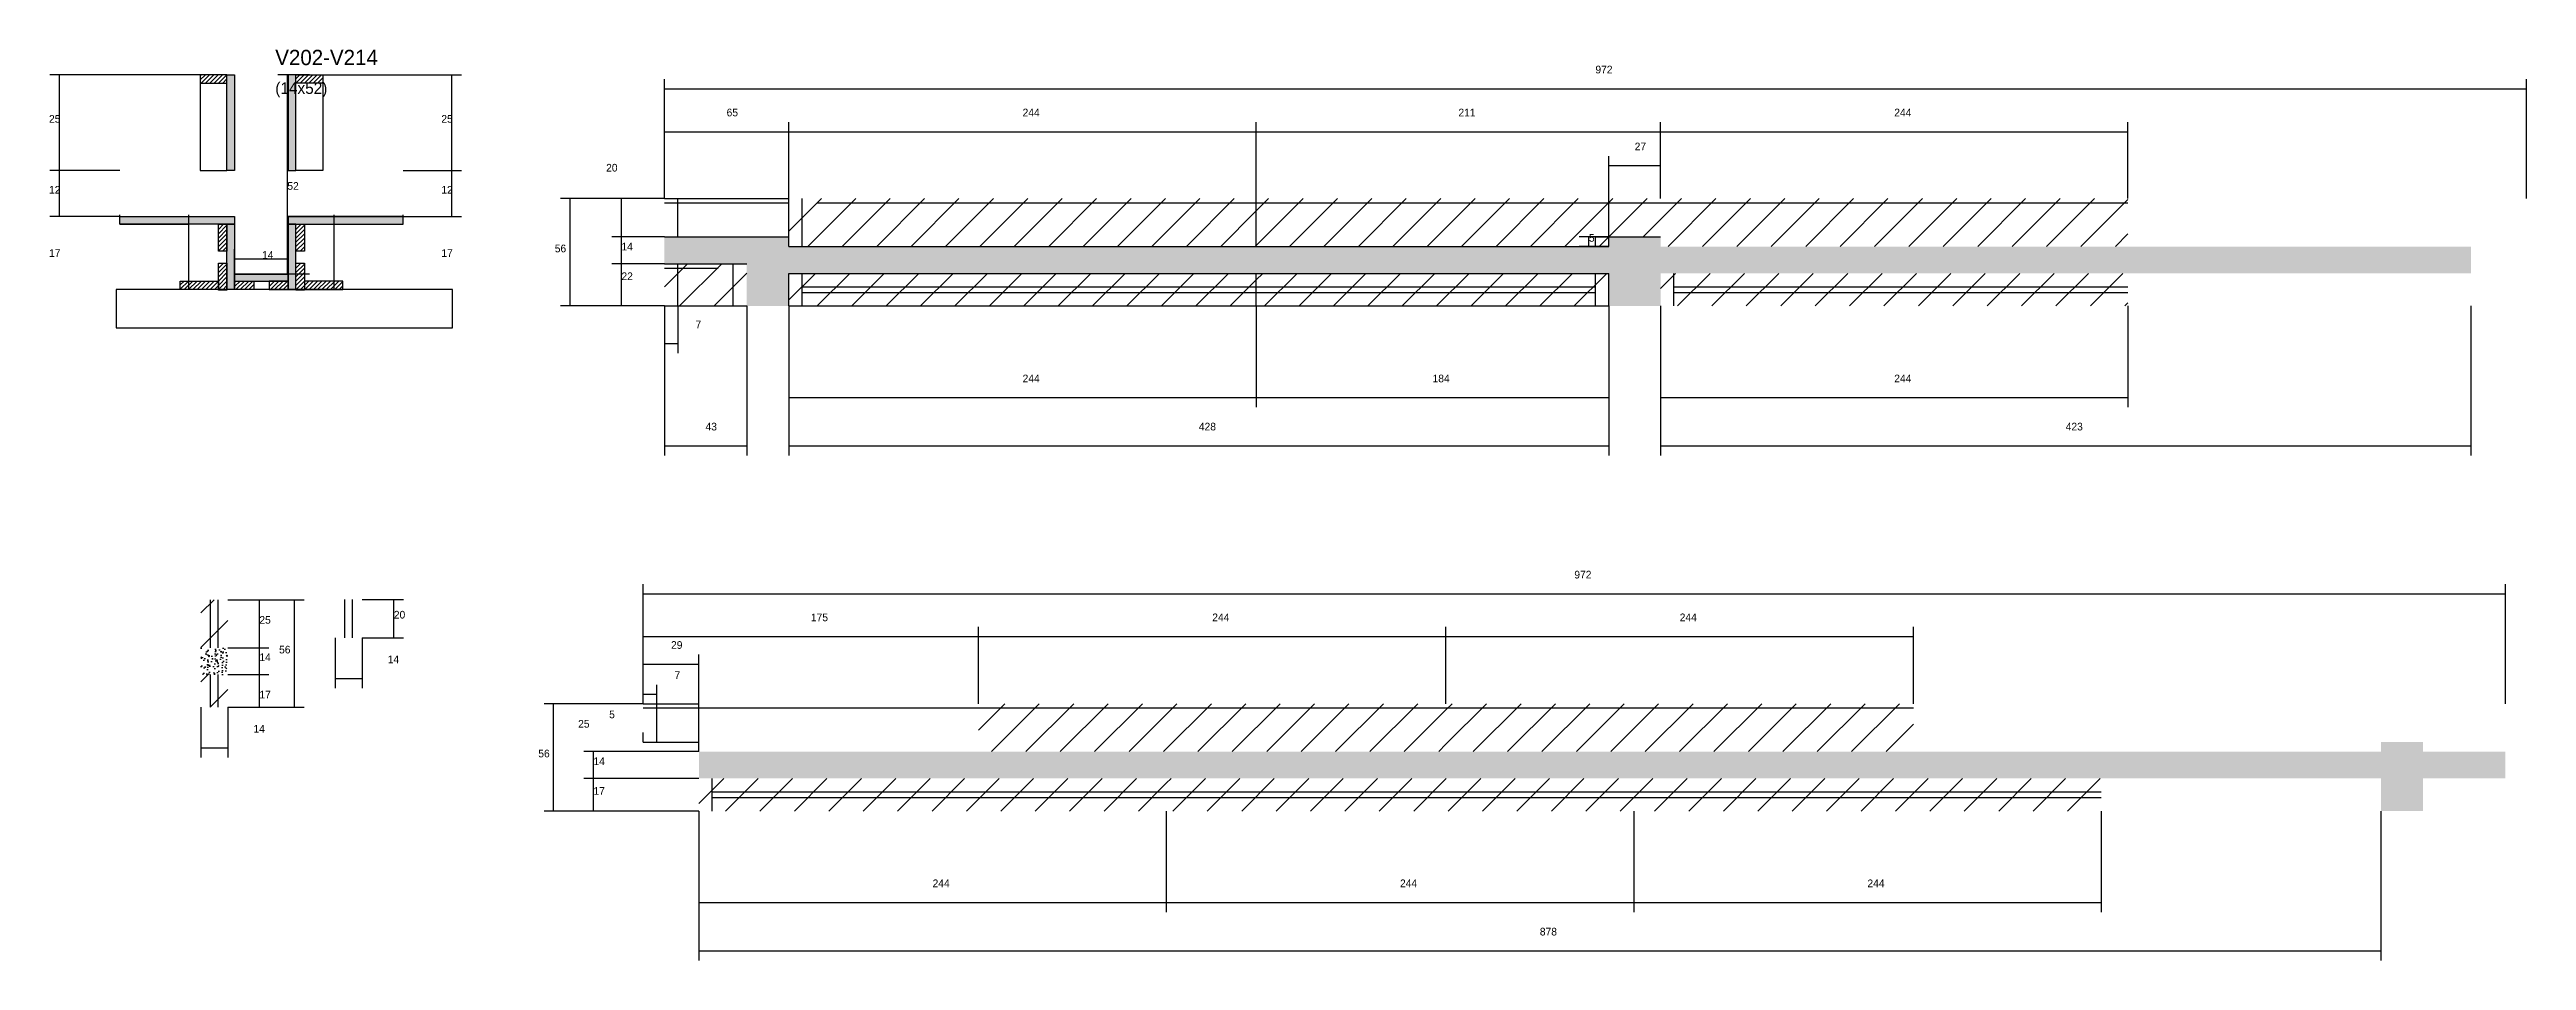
# Model space of a CAD drawing. Header units: metres. Extents: x 473 to 3052, y -2231 to -943.
# Drawn here: x 1737 to 3030, y -1418 to -943 of the extents above; entities that cross this region are included whole.
import ezdxf

# ---------------------------------------------------------------- set-up
doc = ezdxf.new("R2010")
doc.units = ezdxf.units.M
for name, color, linetype in [('COTA', 241, 'Continuous'), ('Hachura', 253, 'Continuous'), ('Madeira', 126, 'Continuous'), ('Painéis', 200, 'Continuous'), ('SARR_2.2x7', 40, 'Continuous'), ('SARR_EDITAR', 141, 'Continuous'), ('Texto Seção', 7, 'Continuous')]:
    doc.layers.add(name, color=color, linetype=linetype)

msp = doc.modelspace()

# ---------------------------------------------------------------- hatches: boundary and pattern name
at = {"layer": 'COTA'}
h = msp.add_hatch(dxfattribs=at)
h.set_pattern_fill('AR-CONC', scale=0.03)
h.paths.add_polyline_path([(2578, -1077.1), (2578, -1060.1), (2578, -1060.1), (3001, -1060.1), (3001, -1060.1), (3001, -1046.1), (3001, -1046.1), (2578, -1046.1), (2578, -1046.1), (2578, -1041.1), (2578, -1041.1), (2551, -1041.1), (2551, -1041.1), (2551, -1046.1), (2551, -1046.1), (2123, -1046.1), (2123, -1046.1), (2123, -1041.1), (2123, -1041.1), (2101, -1041.1), (2101, -1041.1), (2058, -1041.1), (2058, -1041.1), (2058, -1055.1), (2058, -1055.1), (2101, -1055.1), (2101, -1055.1), (2101, -1077.1), (2101, -1077.1), (2123, -1077.1), (2123, -1077.1), (2123, -1060.1), (2123, -1060.1), (2551, -1060.1), (2551, -1060.1), (2551, -1077.1), (2551, -1077.1), (2578, -1077.1)])
h = msp.add_hatch(dxfattribs=at)
h.set_pattern_fill('AR-CONC', scale=0.03)
h.paths.add_polyline_path([(1830.1, -1255.3), (1816.1, -1255.3), (1816.1, -1269.3), (1830.1, -1269.3)])
h = msp.add_hatch(dxfattribs=at)
h.set_pattern_fill('AR-CONC', scale=0.03)
h.paths.add_polyline_path([(2976, -1323.5), (3019, -1323.5), (3019, -1309.5), (2976, -1309.5), (2976, -1304.5), (2954, -1304.5), (2954, -1309.5), (2076, -1309.5), (2076, -1323.5), (2954, -1323.5), (2954, -1340.5), (2976, -1340.5)])
at = {"layer": 'Hachura'}
h = msp.add_hatch(dxfattribs=at)
h.set_pattern_fill('ANSI31', scale=0.5)
h.paths.add_polyline_path([(1829.7, -960.9), (1829.7, -956.5), (1829.7, -956.5), (1815.7, -956.5), (1815.7, -956.5), (1815.7, -960.9), (1815.7, -960.9), (1829.7, -960.9)])
h = msp.add_hatch(color=8, dxfattribs=at)
h.dxf.hatch_style = 1
h.paths.add_polyline_path([(1833.7, -956.5), (1829.7, -956.5), (1829.7, -1006.5), (1833.7, -1006.5)])
h = msp.add_hatch(color=8, dxfattribs=at)
h.dxf.hatch_style = 1
h.paths.add_polyline_path([(1865.7, -956.5), (1861.7, -956.5), (1861.7, -1006.5), (1865.7, -1006.5)])
h = msp.add_hatch(dxfattribs=at)
h.set_pattern_fill('ANSI31', scale=0.5)
h.paths.add_polyline_path([(1865.7, -960.9), (1865.7, -956.5), (1865.7, -956.5), (1879.7, -956.5), (1879.7, -956.5), (1879.7, -960.9), (1879.7, -960.9), (1865.7, -960.9)])
h = msp.add_hatch(dxfattribs=at)
h.set_pattern_fill('ANSI31', scale=4)
h.paths.add_polyline_path([(2367, -1046.1), (2367, -1021.1), (2123, -1021.1), (2123, -1046.1)])
h = msp.add_hatch(dxfattribs=at)
h.set_pattern_fill('ANSI31', scale=4)
h.paths.add_polyline_path([(2551, -1046.1), (2551, -1041.1), (2578, -1041.1), (2578, -1021.1), (2367, -1021.1), (2367, -1046.1)])
h = msp.add_hatch(dxfattribs=at)
h.set_pattern_fill('ANSI31', scale=4)
h.paths.add_polyline_path([(2578, -1021.1), (2578, -1041.1), (2578, -1046.1), (2822, -1046.1), (2822, -1021.1)])
h = msp.add_hatch(color=8, dxfattribs=at)
h.dxf.hatch_style = 1
h.paths.add_polyline_path([(1773.7, -1034.5), (1773.7, -1030.5), (1773.7, -1030.5), (1833.7, -1030.5), (1833.7, -1030.5), (1833.7, -1034.5), (1833.7, -1034.5), (1773.7, -1034.5)])
h = msp.add_hatch(color=8, dxfattribs=at)
h.dxf.hatch_style = 1
h.paths.add_polyline_path([(1921.7, -1034.5), (1921.7, -1030.5), (1921.7, -1030.5), (1861.7, -1030.5), (1861.7, -1030.5), (1861.7, -1034.5), (1861.7, -1034.5), (1921.7, -1034.5)])
h = msp.add_hatch(dxfattribs=at)
h.set_pattern_fill('ANSI31', scale=0.5)
h.paths.add_polyline_path([(1829.7, -1048.5), (1825.3, -1048.5), (1825.3, -1048.5), (1825.3, -1034.5), (1825.3, -1034.5), (1829.7, -1034.5), (1829.7, -1034.5), (1829.7, -1048.5)])
h = msp.add_hatch(color=8, dxfattribs=at)
h.dxf.hatch_style = 1
h.paths.add_polyline_path([(1829.7, -1068.5), (1833.7, -1068.5), (1833.7, -1034.5), (1829.7, -1034.5)])
h = msp.add_hatch(color=8, dxfattribs=at)
h.dxf.hatch_style = 1
h.paths.add_polyline_path([(1865.7, -1034.5), (1861.7, -1034.5), (1861.7, -1060.5), (1861.7, -1068.5), (1865.7, -1068.5)])
h = msp.add_hatch(dxfattribs=at)
h.set_pattern_fill('ANSI31', scale=0.5)
h.paths.add_polyline_path([(1870.1, -1048.5), (1865.7, -1048.5), (1865.7, -1048.5), (1865.7, -1034.5), (1865.7, -1034.5), (1870.1, -1034.5), (1870.1, -1034.5), (1870.1, -1048.5)])
h = msp.add_hatch(dxfattribs=at)
h.set_pattern_fill('ANSI31', scale=0.5)
h.paths.add_polyline_path([(1829.7, -1068.8), (1825.3, -1068.8), (1825.3, -1068.8), (1825.3, -1054.8), (1825.3, -1054.8), (1829.7, -1054.8), (1829.7, -1054.8), (1829.7, -1068.8)])
h = msp.add_hatch(dxfattribs=at)
h.set_pattern_fill('ANSI31', scale=0.5)
h.paths.add_polyline_path([(1870.1, -1068.8), (1865.7, -1068.8), (1865.7, -1068.8), (1865.7, -1054.8), (1865.7, -1054.8), (1870.1, -1054.8), (1870.1, -1054.8), (1870.1, -1068.8)])
h = msp.add_hatch(dxfattribs=at)
h.set_pattern_fill('ANSI31', scale=4)
h.paths.add_polyline_path([(2101, -1077.1), (2101, -1055.1), (2058, -1055.1), (2058, -1077.1)])
h = msp.add_hatch(dxfattribs=at)
h.set_pattern_fill('ANSI31', scale=4)
h.paths.add_polyline_path([(2367, -1060.1), (2123, -1060.1), (2123, -1077.1), (2367, -1077.1)])
h = msp.add_hatch(dxfattribs=at)
h.set_pattern_fill('ANSI31', scale=4)
h.paths.add_polyline_path([(2551, -1060.1), (2367, -1060.1), (2367, -1077.1), (2551, -1077.1)])
h = msp.add_hatch(dxfattribs=at)
h.set_pattern_fill('ANSI31', scale=4)
h.paths.add_polyline_path([(2822, -1060.1), (2578, -1060.1), (2578, -1077.1), (2822, -1077.1)])
h = msp.add_hatch(dxfattribs=at)
h.set_pattern_fill('ANSI31', scale=0.5)
h.paths.add_polyline_path([(1805.3, -1068.5), (1805.3, -1064.1), (1805.3, -1064.1), (1825.3, -1064.1), (1825.3, -1064.1), (1825.3, -1068.5), (1825.3, -1068.5), (1805.3, -1068.5)])
h = msp.add_hatch(color=8, dxfattribs=at)
h.dxf.hatch_style = 1
h.paths.add_polyline_path([(1861.7, -1064.1), (1861.7, -1060.5), (1861.7, -1060.5), (1833.7, -1060.5), (1833.7, -1060.5), (1833.7, -1064.1), (1833.7, -1064.1), (1861.7, -1064.1)])
h = msp.add_hatch(dxfattribs=at)
h.set_pattern_fill('ANSI31', scale=0.5)
h.paths.add_polyline_path([(1833.7, -1068.5), (1833.7, -1064.1), (1833.7, -1064.1), (1843.7, -1064.1), (1843.7, -1064.1), (1843.7, -1068.5), (1843.7, -1068.5), (1833.7, -1068.5)])
h = msp.add_hatch(dxfattribs=at)
h.set_pattern_fill('ANSI31', scale=0.5)
h.paths.add_polyline_path([(1861.7, -1068.5), (1861.7, -1064.1), (1861.7, -1064.1), (1851.7, -1064.1), (1851.7, -1064.1), (1851.7, -1068.5), (1851.7, -1068.5), (1861.7, -1068.5)])
h = msp.add_hatch(dxfattribs=at)
h.set_pattern_fill('ANSI31', scale=0.5)
h.paths.add_polyline_path([(1890.1, -1068.5), (1890.1, -1064.1), (1890.1, -1064.1), (1870.1, -1064.1), (1870.1, -1064.1), (1870.1, -1068.5), (1870.1, -1068.5), (1890.1, -1068.5)])
h = msp.add_hatch(dxfattribs=at)
h.set_pattern_fill('ANSI31', scale=4)
h.paths.add_polyline_path([(1816.1, -1255.3), (1830.1, -1255.3), (1830.1, -1230.3), (1816.1, -1230.3)])
h = msp.add_hatch(dxfattribs=at)
h.set_pattern_fill('ANSI31', scale=4)
h.paths.add_polyline_path([(1816.1, -1286.3), (1830.1, -1286.3), (1830.1, -1269.3), (1816.1, -1269.3)])
h = msp.add_hatch(dxfattribs=at)
h.set_pattern_fill('ANSI31', scale=4)
h.paths.add_polyline_path([(2466, -1309.5), (2466, -1284.5), (2222, -1284.5), (2222, -1309.5)])
h = msp.add_hatch(dxfattribs=at)
h.set_pattern_fill('ANSI31', scale=4)
h.paths.add_polyline_path([(2466, -1284.5), (2466, -1309.5), (2710, -1309.5), (2710, -1284.5)])
h = msp.add_hatch(dxfattribs=at)
h.set_pattern_fill('ANSI31', scale=4)
h.paths.add_polyline_path([(2320, -1340.5), (2320, -1323.5), (2076, -1323.5), (2076, -1340.5)])
h = msp.add_hatch(dxfattribs=at)
h.set_pattern_fill('ANSI31', scale=4)
h.paths.add_polyline_path([(2564, -1340.5), (2564, -1323.5), (2320, -1323.5), (2320, -1340.5)])
h = msp.add_hatch(dxfattribs=at)
h.set_pattern_fill('ANSI31', scale=4)
h.paths.add_polyline_path([(2808, -1340.5), (2808, -1323.5), (2564, -1323.5), (2564, -1340.5)])

# ---------------------------------------------------------------- linework, layer by layer
at = {"layer": 'COTA'}
for p, q in [((1815.7, -956.5), (1737.3, -956.5)), ((1742.3, -1006.5), (1742.3, -956.5)), ((1872.7, -956.5), (1856.2, -956.5)), ((1861.2, -1060.5), (1861.2, -956.5)), ((1879.7, -956.5), (1952.1, -956.5)), ((1947.1, -1006.5), (1947.1, -956.5)), ((2058, -1021.1), (2058, -958.8)), ((2058, -963.8), (3030, -963.8)), ((3030, -1021.1), (3030, -958.8)), ((2058, -1021.1), (2058, -981.2)), ((2123, -1021.1), (2123, -981.2)), ((2123, -1021.1), (2123, -981.2)), ((2367, -1021.1), (2367, -981.2)), ((2367, -1021.1), (2367, -981.2)), ((2578, -1021.1), (2578, -981.2)), ((2578, -1021.1), (2578, -981.2)), ((2822, -1021.1), (2822, -981.2)), ((2058, -986.2), (2123, -986.2)), ((2123, -986.2), (2367, -986.2)), ((2367, -986.2), (2578, -986.2)), ((2578, -986.2), (2822, -986.2)), ((1773.7, -1006.5), (1737.3, -1006.5)), ((1773.7, -1006.5), (1737.3, -1006.5)), ((1742.3, -1030.5), (1742.3, -1006.5)), ((1921.7, -1006.5), (1952.1, -1006.5)), ((1921.7, -1006.5), (1952.1, -1006.5)), ((1947.1, -1030.5), (1947.1, -1006.5)), ((2551, -1041.1), (2551, -998.9)), ((2551, -1003.9), (2578, -1003.9)), ((2578, -1021.1), (2578, -998.9)), ((2058, -1021.1), (2003.8, -1021.1)), ((2008.8, -1077.1), (2008.8, -1021.1)), ((2058, -1021.1), (2030.6, -1021.1)), ((2035.6, -1041.1), (2035.6, -1021.1)), ((1773.7, -1030.5), (1737.3, -1030.5)), ((1773.7, -1034.5), (1773.7, -1029.5)), ((1809.7, -1068.5), (1809.7, -1029.5)), ((1885.7, -1068.5), (1885.7, -1029.5)), ((1921.7, -1034.5), (1921.7, -1029.5)), ((1921.7, -1030.5), (1952.1, -1030.5)), ((1773.7, -1034.5), (1809.7, -1034.5)), ((1885.7, -1034.5), (1921.7, -1034.5)), ((2058, -1041.1), (2030.6, -1041.1)), ((2058, -1041.1), (2030.6, -1041.1)), ((2035.6, -1055.1), (2035.6, -1041.1)), ((2551, -1041.1), (2535.6, -1041.1)), ((2551, -1046.1), (2535.6, -1046.1)), ((2540.6, -1046.1), (2540.6, -1041.1)), ((1833.7, -1068.5), (1833.7, -1047.5)), ((1833.7, -1052.5), (1861.7, -1052.5)), ((1861.7, -1068.5), (1861.7, -1047.5)), ((2058, -1055.1), (2030.6, -1055.1)), ((2058, -1055.1), (2030.6, -1055.1)), ((2035.6, -1077.1), (2035.6, -1055.1)), ((1872.7, -1060.5), (1856.2, -1060.5)), ((2058, -1077.1), (2003.8, -1077.1)), ((2058, -1077.1), (2030.6, -1077.1)), ((2058, -1077.1), (2058, -1101.7)), ((2058, -1077.1), (2058, -1155)), ((2065, -1077.1), (2065, -1101.7)), ((2101, -1077.1), (2101, -1155)), ((2123, -1077.1), (2123, -1129.9)), ((2123, -1077.1), (2123, -1155)), ((2367, -1077.1), (2367, -1129.9)), ((2367, -1077.1), (2367, -1129.9)), ((2551, -1077.1), (2551, -1155)), ((2551, -1077.1), (2551, -1129.9)), ((2578, -1077.1), (2578, -1129.9)), ((2578, -1077.1), (2578, -1155)), ((2822, -1077.1), (2822, -1129.9)), ((3001, -1077.1), (3001, -1155)), ((2058, -1096.7), (2065, -1096.7)), ((2123, -1124.9), (2367, -1124.9)), ((2367, -1124.9), (2551, -1124.9)), ((2578, -1124.9), (2822, -1124.9)), ((2058, -1150), (2101, -1150)), ((2123, -1150), (2551, -1150)), ((2578, -1150), (3001, -1150)), ((2047, -1284.5), (2047, -1222.2)), ((2047, -1227.2), (3019, -1227.2)), ((3019, -1284.5), (3019, -1222.2)), ((1830.1, -1230.3), (1851.6, -1230.3)), ((1830.1, -1230.3), (1869.9, -1230.3)), ((1846.6, -1255.3), (1846.6, -1230.3)), ((1864.9, -1286.3), (1864.9, -1230.3)), ((1900.2, -1230.1), (1921.8, -1230.1)), ((1916.8, -1250.1), (1916.8, -1230.1)), ((1886.2, -1250.1), (1886.2, -1276.4)), ((1900.2, -1250.1), (1921.8, -1250.1)), ((1900.2, -1250.1), (1900.2, -1276.4)), ((2047, -1284.5), (2047, -1244.5)), ((2047, -1249.5), (2222, -1249.5)), ((2222, -1284.5), (2222, -1244.5)), ((2222, -1284.5), (2222, -1244.5)), ((2222, -1249.5), (2466, -1249.5)), ((2466, -1284.5), (2466, -1244.5)), ((2466, -1284.5), (2466, -1244.5)), ((2466, -1249.5), (2710, -1249.5)), ((2710, -1284.5), (2710, -1244.5)), ((1830.1, -1255.3), (1851.6, -1255.3)), ((1830.1, -1255.3), (1851.6, -1255.3)), ((1846.6, -1269.3), (1846.6, -1255.3)), ((2047, -1284.5), (2047, -1258.9)), ((2047, -1263.9), (2076, -1263.9)), ((2076, -1304.5), (2076, -1258.9)), ((1830.1, -1269.3), (1851.6, -1269.3)), ((1830.1, -1269.3), (1851.6, -1269.3)), ((1846.6, -1286.3), (1846.6, -1269.3)), ((1886.2, -1271.4), (1900.2, -1271.4)), ((2047, -1284.5), (2047, -1274.6)), ((2047, -1284.5), (2047, -1279.5)), ((2047, -1279.6), (2054, -1279.6)), ((2054, -1284.5), (2054, -1274.6)), ((2076, -1309.5), (2076, -1279.5)), ((1816.1, -1286.3), (1816.1, -1312.6)), ((1830.1, -1286.3), (1830.1, -1312.6)), ((1830.1, -1286.3), (1851.6, -1286.3)), ((1830.1, -1286.3), (1869.9, -1286.3)), ((2047, -1284.5), (1995.2, -1284.5)), ((2000.2, -1340.5), (2000.2, -1284.5)), ((2047, -1284.5), (2076, -1284.5)), ((2047, -1304.5), (2047, -1299.5)), ((2047, -1304.5), (2076, -1304.5)), ((2076, -1309.5), (2076, -1299.5)), ((1816.1, -1307.6), (1830.1, -1307.6)), ((2076, -1309.5), (2016, -1309.5)), ((2021, -1323.5), (2021, -1309.5)), ((2076, -1323.5), (2016, -1323.5)), ((2076, -1323.5), (2016, -1323.5)), ((2021, -1340.5), (2021, -1323.5)), ((2076, -1340.5), (1995.2, -1340.5)), ((2076, -1340.5), (2016, -1340.5)), ((2076, -1340.5), (2076, -1393.2)), ((2076, -1340.5), (2076, -1418.4)), ((2320, -1340.5), (2320, -1393.2)), ((2320, -1340.5), (2320, -1393.2)), ((2564, -1340.5), (2564, -1393.2)), ((2564, -1340.5), (2564, -1393.2)), ((2808, -1340.5), (2808, -1393.2)), ((2954, -1340.5), (2954, -1418.4)), ((2076, -1388.2), (2320, -1388.2)), ((2320, -1388.2), (2564, -1388.2)), ((2564, -1388.2), (2808, -1388.2)), ((2076, -1413.4), (2954, -1413.4))]:
    msp.add_line(p, q, dxfattribs=at)
at = {"layer": 'Madeira'}
for points in [[(1829.7, -960.9), (1829.7, -956.5), (1815.7, -956.5), (1815.7, -960.9)], [(1829.7, -956.5), (1815.7, -956.5), (1815.7, -1006.5), (1829.7, -1006.5)], [(1865.7, -960.9), (1865.7, -956.5), (1879.7, -956.5), (1879.7, -960.9)], [(1865.7, -956.5), (1879.7, -956.5), (1879.7, -1006.5), (1865.7, -1006.5)], [(1829.7, -1048.5), (1825.3, -1048.5), (1825.3, -1034.5), (1829.7, -1034.5)], [(1870.1, -1048.5), (1865.7, -1048.5), (1865.7, -1034.5), (1870.1, -1034.5)], [(1829.7, -1068.8), (1825.3, -1068.8), (1825.3, -1054.8), (1829.7, -1054.8)], [(1870.1, -1068.8), (1865.7, -1068.8), (1865.7, -1054.8), (1870.1, -1054.8)], [(1771.9, -1088.5), (1947.4, -1088.5), (1947.4, -1068.5), (1771.9, -1068.5)], [(1805.3, -1068.5), (1805.3, -1064.1), (1825.3, -1064.1), (1825.3, -1068.5)], [(1833.7, -1068.5), (1833.7, -1064.1), (1843.7, -1064.1), (1843.7, -1068.5)], [(1861.7, -1068.5), (1861.7, -1064.1), (1851.7, -1064.1), (1851.7, -1068.5)], [(1890.1, -1068.5), (1890.1, -1064.1), (1870.1, -1064.1), (1870.1, -1068.5)]]:
    msp.add_lwpolyline(points, close=True, dxfattribs=at)
at = {"layer": 'Painéis'}
for p, q in [((2058, -1021.1), (2123, -1021.1)), ((2123, -1046.1), (2123, -1021.1)), ((2367, -1046.1), (2367, -1021.1)), ((1773.7, -1030.5), (1833.7, -1030.5)), ((1861.7, -1030.5), (1921.7, -1030.5)), ((2058, -1041.1), (2101, -1041.1)), ((2101, -1041.1), (2123, -1041.1)), ((2123, -1046.1), (2551, -1046.1)), ((2551, -1041.1), (2578, -1041.1)), ((2551, -1046.1), (2551, -1041.1)), ((2058, -1055.1), (2101, -1055.1)), ((2123, -1060.1), (2551, -1060.1)), ((2123, -1077.1), (2123, -1060.1)), ((2367, -1077.1), (2367, -1060.1)), ((2551, -1077.1), (2551, -1060.1)), ((1833.7, -1060.5), (1861.7, -1060.5)), ((2058, -1077.1), (2101, -1077.1)), ((2123, -1077.1), (2551, -1077.1))]:
    msp.add_line(p, q, dxfattribs=at)
for points in [[(1829.7, -956.5), (1833.7, -956.5), (1833.7, -1006.5), (1829.7, -1006.5)], [(1865.7, -956.5), (1861.7, -956.5), (1861.7, -1006.5), (1865.7, -1006.5)], [(1773.7, -1034.5), (1773.7, -1030.5), (1833.7, -1030.5), (1833.7, -1034.5)], [(1921.7, -1034.5), (1921.7, -1030.5), (1861.7, -1030.5), (1861.7, -1034.5)], [(1829.7, -1034.5), (1833.7, -1034.5), (1833.7, -1068.5), (1829.7, -1068.5)], [(1865.7, -1034.5), (1861.7, -1034.5), (1861.7, -1068.5), (1865.7, -1068.5)], [(1861.7, -1064.1), (1861.7, -1060.5), (1833.7, -1060.5), (1833.7, -1064.1)]]:
    msp.add_lwpolyline(points, close=True, dxfattribs=at)
at = {"layer": 'SARR_2.2x7'}
for p, q in [((2065, -1041.1), (2065, -1021.1)), ((2130, -1046.1), (2130, -1021.1)), ((2058, -1023.3), (2123, -1023.3)), ((2138, -1023.3), (2367, -1023.3)), ((2367, -1023.3), (2578, -1023.3)), ((2578, -1023.3), (2822, -1023.3)), ((2544, -1046.1), (2544, -1041.1)), ((2544, -1041.1), (2551, -1041.1)), ((2058, -1057.3), (2086, -1057.3)), ((2065, -1077.1), (2065, -1055.1)), ((2094, -1077.1), (2094, -1055.1)), ((2130, -1077.1), (2130, -1060.1)), ((2544, -1077.1), (2544, -1060.1)), ((2585, -1077.1), (2585, -1060.1)), ((2130, -1067.1), (2367, -1067.1)), ((2130, -1070.1), (2367, -1070.1)), ((2367, -1067.1), (2544, -1067.1)), ((2367, -1070.1), (2544, -1070.1)), ((2585, -1067.1), (2822, -1067.1)), ((2585, -1070.1), (2822, -1070.1)), ((2047, -1286.7), (2222, -1286.7)), ((2054, -1304.5), (2054, -1284.5)), ((2222, -1286.7), (2466, -1286.7)), ((2466, -1286.7), (2710, -1286.7)), ((2083, -1340.5), (2083, -1323.5)), ((2083, -1330.5), (2320, -1330.5)), ((2320, -1330.5), (2564, -1330.5)), ((2564, -1330.5), (2808, -1330.5)), ((2083, -1333.5), (2320, -1333.5)), ((2320, -1333.5), (2564, -1333.5)), ((2564, -1333.5), (2808, -1333.5))]:
    msp.add_line(p, q, dxfattribs=at)
at = {"layer": 'SARR_EDITAR'}
for p, q in [((1821.1, -1255.3), (1821.1, -1230.3)), ((1825.1, -1255.3), (1825.1, -1230.3)), ((1891.2, -1250.1), (1891.2, -1230.1)), ((1895.2, -1250.1), (1895.2, -1230.1)), ((1821.1, -1286.3), (1821.1, -1269.3)), ((1825.1, -1286.3), (1825.1, -1269.3))]:
    msp.add_line(p, q, dxfattribs=at)

# ---------------------------------------------------------------- texts
at = {"layer": 'COTA'}
for s, p in [('972', (2544, -955.8)), ('25', (1736.8, -981.5)), ('25', (1941.6, -981.5)), ('65', (2090.5, -978.2)), ('244', (2245, -978.2)), ('211', (2472.5, -978.2)), ('244', (2700, -978.2)), ('27', (2564.5, -995.9)), ('20', (2027.6, -1007)), ('12', (1736.8, -1018.5)), ('52', (1861.2, -1016.5)), ('12', (1941.6, -1018.5)), ('56', (2000.8, -1049.1)), ('14', (2035.6, -1048.1)), ('5', (2540.6, -1043.6)), ('17', (1736.8, -1051.5)), ('14', (1848, -1052.5)), ('17', (1941.6, -1051.5)), ('22', (2035.6, -1063.6)), ('7', (2074.3, -1088.7)), ('244', (2245, -1116.9)), ('184', (2459, -1116.9)), ('244', (2700, -1116.9)), ('43', (2079.5, -1142)), ('428', (2337, -1142)), ('423', (2789.5, -1142)), ('972', (2533, -1219.2)), ('25', (1846.6, -1242.8)), ('20', (1916.8, -1240.1)), ('175', (2134.5, -1241.5)), ('244', (2344, -1241.5)), ('244', (2588, -1241.5)), ('29', (2061.5, -1255.9)), ('14', (1846.6, -1262.3)), ('56', (1856.9, -1258.3)), ('14', (1913.6, -1263.4)), ('17', (1846.6, -1281.8)), ('7', (2063.3, -1271.6)), ('5', (2029.2, -1292.1)), ('14', (1843.5, -1299.6)), ('25', (2013, -1297)), ('56', (1992.2, -1312.5)), ('14', (2021, -1316.5)), ('17', (2021, -1332)), ('244', (2198, -1380.2)), ('244', (2442, -1380.2)), ('244', (2686, -1380.2)), ('878', (2515, -1405.4))]:
    msp.add_text(s, height=4, dxfattribs=at).set_placement(p)
at = {"layer": 'Texto Seção'}
for s, height, p in [('V202-V214', 8, (1854.9, -951.5)), ('(14x52)', 6, (1854.9, -966.5))]:
    msp.add_text(s, height=height, dxfattribs=at).set_placement(p)

doc.saveas('drawing.dxf')
